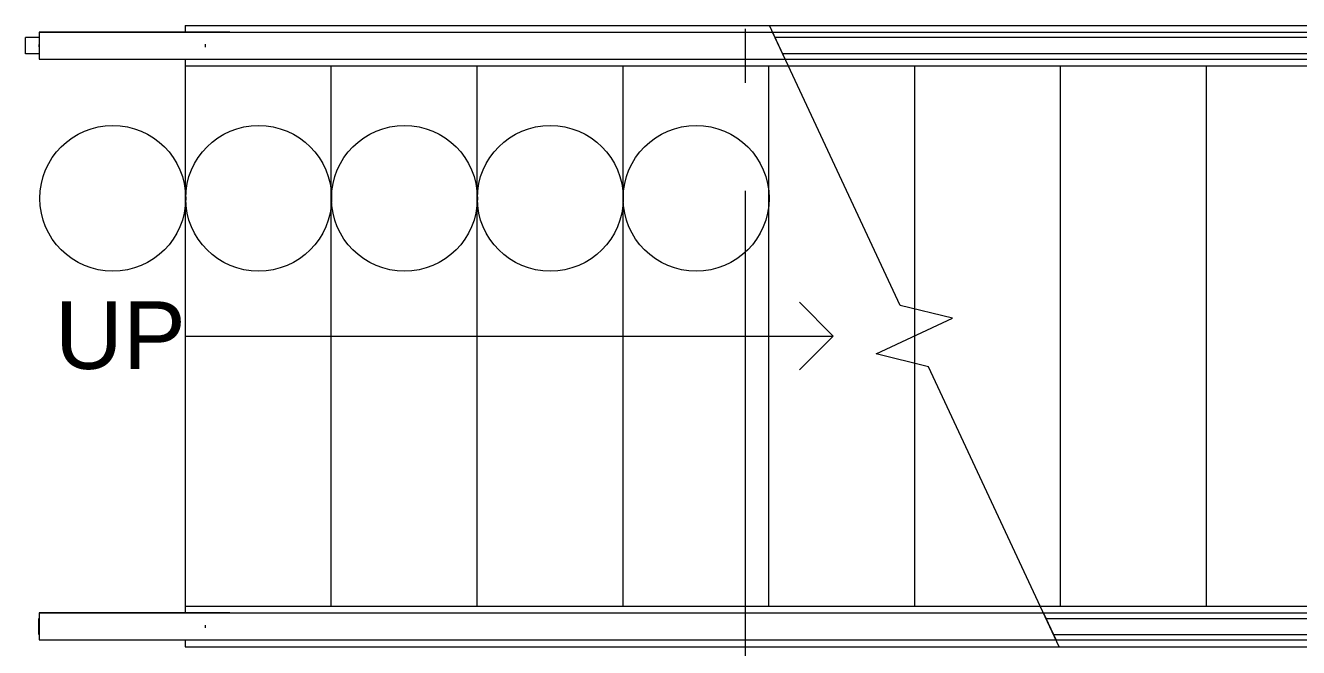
# Model space of a CAD drawing. Header units: millimetres. Extents: x -187347 to 135007, y -6415 to 292048.
# Drawn here: x -82272 to -79915, y 98663 to 99815 of the extents above; entities that cross this region are included whole.
import ezdxf

# ---------------------------------------------------------------- set-up
doc = ezdxf.new("R2010")
doc.units = ezdxf.units.MM
doc.header["$LTSCALE"] = 100
doc.linetypes.add('CRT_Dash Line_1mm', pattern=[800, 400, -400])
doc.linetypes.add('Z_LINE-CNTR', pattern=[17, 12, -2, 1, -2])
for name, color, linetype, lineweight in [('A-DETL-GENF', 7, 'Continuous', 5), ('A-FLOR-HRAL', 7, 'Continuous', 5), ('A-FLOR-HRAL-MBND', 7, 'CRT_Dash Line_1mm', 5), ('S-GRID', 7, 'Continuous', 5), ('S-STRS', 7, 'Continuous', 5), ('S-STRS-ANNO', 7, 'Continuous', 5), ('S-STRS-IDEN', 7, 'Continuous', 5), ('S-STRS-MBND', 7, 'CRT_Dash Line_1mm', 5)]:
    doc.layers.add(name, color=color, linetype=linetype, lineweight=lineweight)
doc.styles.add('Arial', font='arial.ttf', dxfattribs={"height": 150})

# ---------------------------------------------------------------- blocks, each defined once
blk = doc.blocks.new('Railing - Railing-3693199-BLOCK WORK - GROUND FLOOR PLAN - FOR SITE')
at = {"layer": 'A-FLOR-HRAL'}
for p, q in [((130692.7, -5337.5), (130693.4, -5337.5)), ((130692.7, -5367.5), (130692.7, -5337.5)), ((130692.7, -5367.5), (130693.4, -5367.5))]:
    blk.add_line(p, q, dxfattribs=at)
at = {"layer": 'A-FLOR-HRAL-MBND'}
for p, q in [((132557, -5337.5), (134450.2, -5337.5)), ((132571, -5367.5), (134420.2, -5367.5))]:
    blk.add_line(p, q, dxfattribs=at)
blk = doc.blocks.new('Railing - Railing-3694553-BLOCK WORK - GROUND FLOOR PLAN - FOR SITE')
at = {"layer": 'A-FLOR-HRAL'}
for p, q in [((130667.7, -4292.5), (130667.7, -4262.5)), ((130693.4, -4262.5), (130667.7, -4262.5)), ((130693.4, -4292.5), (130667.7, -4292.5))]:
    blk.add_line(p, q, dxfattribs=at)
at = {"layer": 'A-FLOR-HRAL-MBND'}
for p, q in [((134447.7, -4262.5), (132055.8, -4262.5)), ((134447.7, -4292.5), (132069.8, -4292.5))]:
    blk.add_line(p, q, dxfattribs=at)
blk = doc.blocks.new('Top Rail Type - Top Rail_Internal_-3694567-BLOCK WORK - GROUND FLOOR PLAN - FOR SITE')
at = {"layer": 'A-FLOR-HRAL'}
for p, q in [((131046.1, -4252.5), (130693.4, -4252.5)), ((131000.6, -4274.9), (131000.6, -4280.1)), ((130693.4, -4302.5), (131046.1, -4302.5))]:
    blk.add_line(p, q, dxfattribs=at)
at = {"layer": 'A-FLOR-HRAL', "flags": 128}
blk.add_lwpolyline([(130693.4, -4279.5), (130693.4, -4277.5), (130693.4, -4275.5)], dxfattribs=at)
blk = doc.blocks.new('Top Rail Type - Top Rail_Internal_-V29-BLOCK WORK - GROUND FLOOR PLAN - FOR SITE')
at = {"layer": 'A-FLOR-HRAL'}
for p, q in [((130693.4, -4252.5), (130693.4, -4302.5)), ((130693.4, -4252.5), (132051.1, -4252.5)), ((132074.4, -4302.5), (132051.1, -4252.5)), ((130693.4, -4302.5), (132074.4, -4302.5))]:
    blk.add_line(p, q, dxfattribs=at)
at = {"layer": 'A-FLOR-HRAL', "linetype": 'CRT_Dash Line_1mm'}
for p, q in [((132051.1, -4252.5), (134447.7, -4252.5)), ((132074.4, -4302.5), (134447.7, -4302.5))]:
    blk.add_line(p, q, dxfattribs=at)
blk = doc.blocks.new('Top Rail Type - Top Rail_Internal_-3694874-BLOCK WORK - GROUND FLOOR PLAN - FOR SITE')
at = {"layer": 'A-FLOR-HRAL'}
for p, q in [((131046.1, -5327.5), (130693.4, -5327.5)), ((131000.6, -5349.9), (131000.6, -5355.1)), ((130693.4, -5377.5), (131046.1, -5377.5))]:
    blk.add_line(p, q, dxfattribs=at)
at = {"layer": 'A-FLOR-HRAL', "flags": 128}
blk.add_lwpolyline([(130693.4, -5354.5), (130693.4, -5352.5), (130693.4, -5350.5)], dxfattribs=at)
blk = doc.blocks.new('Top Rail Type - Top Rail_Internal_-V30-BLOCK WORK - GROUND FLOOR PLAN - FOR SITE')
at = {"layer": 'A-FLOR-HRAL'}
for p, q in [((130693.4, -5327.5), (130693.4, -5377.5)), ((130693.4, -5327.5), (132552.4, -5327.5)), ((132575.7, -5377.5), (132552.4, -5327.5)), ((130693.4, -5377.5), (132575.7, -5377.5))]:
    blk.add_line(p, q, dxfattribs=at)
at = {"layer": 'A-FLOR-HRAL', "linetype": 'CRT_Dash Line_1mm'}
for p, q in [((132552.4, -5327.5), (134335.2, -5327.5)), ((132575.7, -5377.5), (134335.2, -5377.5))]:
    blk.add_line(p, q, dxfattribs=at)
blk = doc.blocks.new('ARC-Detail_Items-Stair_Number_Circles - Stair_Number_Circles-3650438-BLOCK WORK - GROUND FLOOR PLAN - FOR SITE')
at = {"layer": 'A-DETL-GENF'}
for centre in [(135, 0), (405, 0), (675, 0), (945, 0), (1215, 0)]:
    blk.add_circle(centre, 135, dxfattribs=at)

msp = doc.modelspace()

# ---------------------------------------------------------------- linework, layer by layer
at = {"layer": 'S-GRID', "color": 152, "linetype": 'Z_LINE-CNTR'}
msp.add_line((-80939.9, 111408.8), (-80939.9, -6038.2), dxfattribs=at)
at = {"layer": 'S-STRS'}
for p, q in [((-81976.5, 99815), (-81976.5, 99802.5)), ((-81976.5, 99815), (-80894.6, 99815)), ((-81976.5, 99752.5), (-81976.5, 99740)), ((-81976.5, 99740), (-81706.5, 99740)), ((-81976.5, 99740), (-81976.5, 98740)), ((-81976.5, 99740), (-81976.5, 98740)), ((-81706.5, 99740), (-81436.5, 99740)), ((-81706.5, 99740), (-81706.5, 98740)), ((-81706.5, 99740), (-81706.5, 98740)), ((-81436.5, 99740), (-81166.5, 99740)), ((-81436.5, 99740), (-81436.5, 98740)), ((-81436.5, 99740), (-81436.5, 98740)), ((-81166.5, 99740), (-80896.5, 99740)), ((-81166.5, 99740), (-81166.5, 98740)), ((-81166.5, 99740), (-81166.5, 98740)), ((-80896.5, 99740), (-80859.6, 99740)), ((-80896.5, 99740), (-80896.5, 98740)), ((-80896.5, 99740), (-80896.5, 98740)), ((-80626.5, 99290.2), (-80626.5, 99240)), ((-80626.5, 99290.2), (-80626.5, 99240)), ((-80626.5, 99189.8), (-80626.5, 98740)), ((-80626.5, 99189.8), (-80626.5, 98740)), ((-81976.5, 98740), (-81976.5, 98727.5)), ((-81976.5, 98740), (-81706.5, 98740)), ((-81706.5, 98740), (-81436.5, 98740)), ((-81436.5, 98740), (-81166.5, 98740)), ((-81166.5, 98740), (-80896.5, 98740)), ((-80896.5, 98740), (-80626.5, 98740)), ((-80626.5, 98740), (-80393.3, 98740)), ((-81976.5, 98677.5), (-81976.5, 98665)), ((-81976.5, 98665), (-80358.4, 98665))]:
    msp.add_line(p, q, dxfattribs=at)
at = {"layer": 'S-STRS-ANNO'}
for p, q in [((-80776.5, 99240), (-80839, 99302.5)), ((-81976.5, 99240), (-81706.5, 99240)), ((-81706.5, 99240), (-81436.5, 99240)), ((-81436.5, 99240), (-81166.5, 99240)), ((-81166.5, 99240), (-80896.5, 99240)), ((-80896.5, 99240), (-80776.5, 99240)), ((-80776.5, 99240), (-80839, 99177.5))]:
    msp.add_line(p, q, dxfattribs=at)
at = {"layer": 'S-STRS-MBND'}
for p, q in [((-80894.6, 99815), (-78500.9, 99815)), ((-80859.6, 99740), (-78500.9, 99740)), ((-80626.5, 99740), (-80626.5, 99290.2)), ((-80626.5, 99740), (-80626.5, 99290.2)), ((-80356.5, 99740), (-80356.5, 98740)), ((-80356.5, 99740), (-80356.5, 98740)), ((-80086.5, 99740), (-80086.5, 98740)), ((-80086.5, 99740), (-80086.5, 98740)), ((-80626.5, 99240), (-80626.5, 99189.8)), ((-80626.5, 99240), (-80626.5, 99189.8)), ((-80393.3, 98740), (-78541.5, 98740)), ((-80358.4, 98665), (-78541.5, 98665))]:
    msp.add_line(p, q, dxfattribs=at)
at = {"layer": 'S-STRS-MBND', "linetype": 'Continuous', "lineweight": 9}
for p, q in [((-80652.9, 99296.6), (-80894.6, 99815)), ((-80555.7, 99273), (-80652.9, 99296.6)), ((-80697.3, 99207), (-80555.7, 99273)), ((-80600.1, 99183.4), (-80697.3, 99207)), ((-80358.4, 98665), (-80600.1, 99183.4))]:
    msp.add_line(p, q, dxfattribs=at)

# ---------------------------------------------------------------- block references
at = {"layer": 'A-DETL-GENF'}
msp.add_blockref('ARC-Detail_Items-Stair_Number_Circles - Stair_Number_Circles-3650438-BLOCK WORK - GROUND FLOOR PLAN - FOR SITE', (-82245.5, 99495), dxfattribs=at)
at = {"layer": 'A-FLOR-HRAL', "color": 253, "lineweight": 5, "true_color": 0xaaaaaa}
for name in ['Top Rail Type - Top Rail_Internal_-3694567-BLOCK WORK - GROUND FLOOR PLAN - FOR SITE', 'Top Rail Type - Top Rail_Internal_-V29-BLOCK WORK - GROUND FLOOR PLAN - FOR SITE', 'Railing - Railing-3694553-BLOCK WORK - GROUND FLOOR PLAN - FOR SITE', 'Railing - Railing-3693199-BLOCK WORK - GROUND FLOOR PLAN - FOR SITE', 'Top Rail Type - Top Rail_Internal_-3694874-BLOCK WORK - GROUND FLOOR PLAN - FOR SITE', 'Top Rail Type - Top Rail_Internal_-V30-BLOCK WORK - GROUND FLOOR PLAN - FOR SITE']:
    msp.add_blockref(name, (-212939.9, 104055), dxfattribs=at)

# ---------------------------------------------------------------- texts
at = {"layer": 'S-STRS-IDEN', "insert": (-82217.8, 99304.2), "char_height": 125, "width": 289.597, "attachment_point": 1, "line_spacing_factor": 0.941778, "style": 'Arial'}
msp.add_mtext('UP', dxfattribs=at)

doc.saveas('drawing.dxf')
